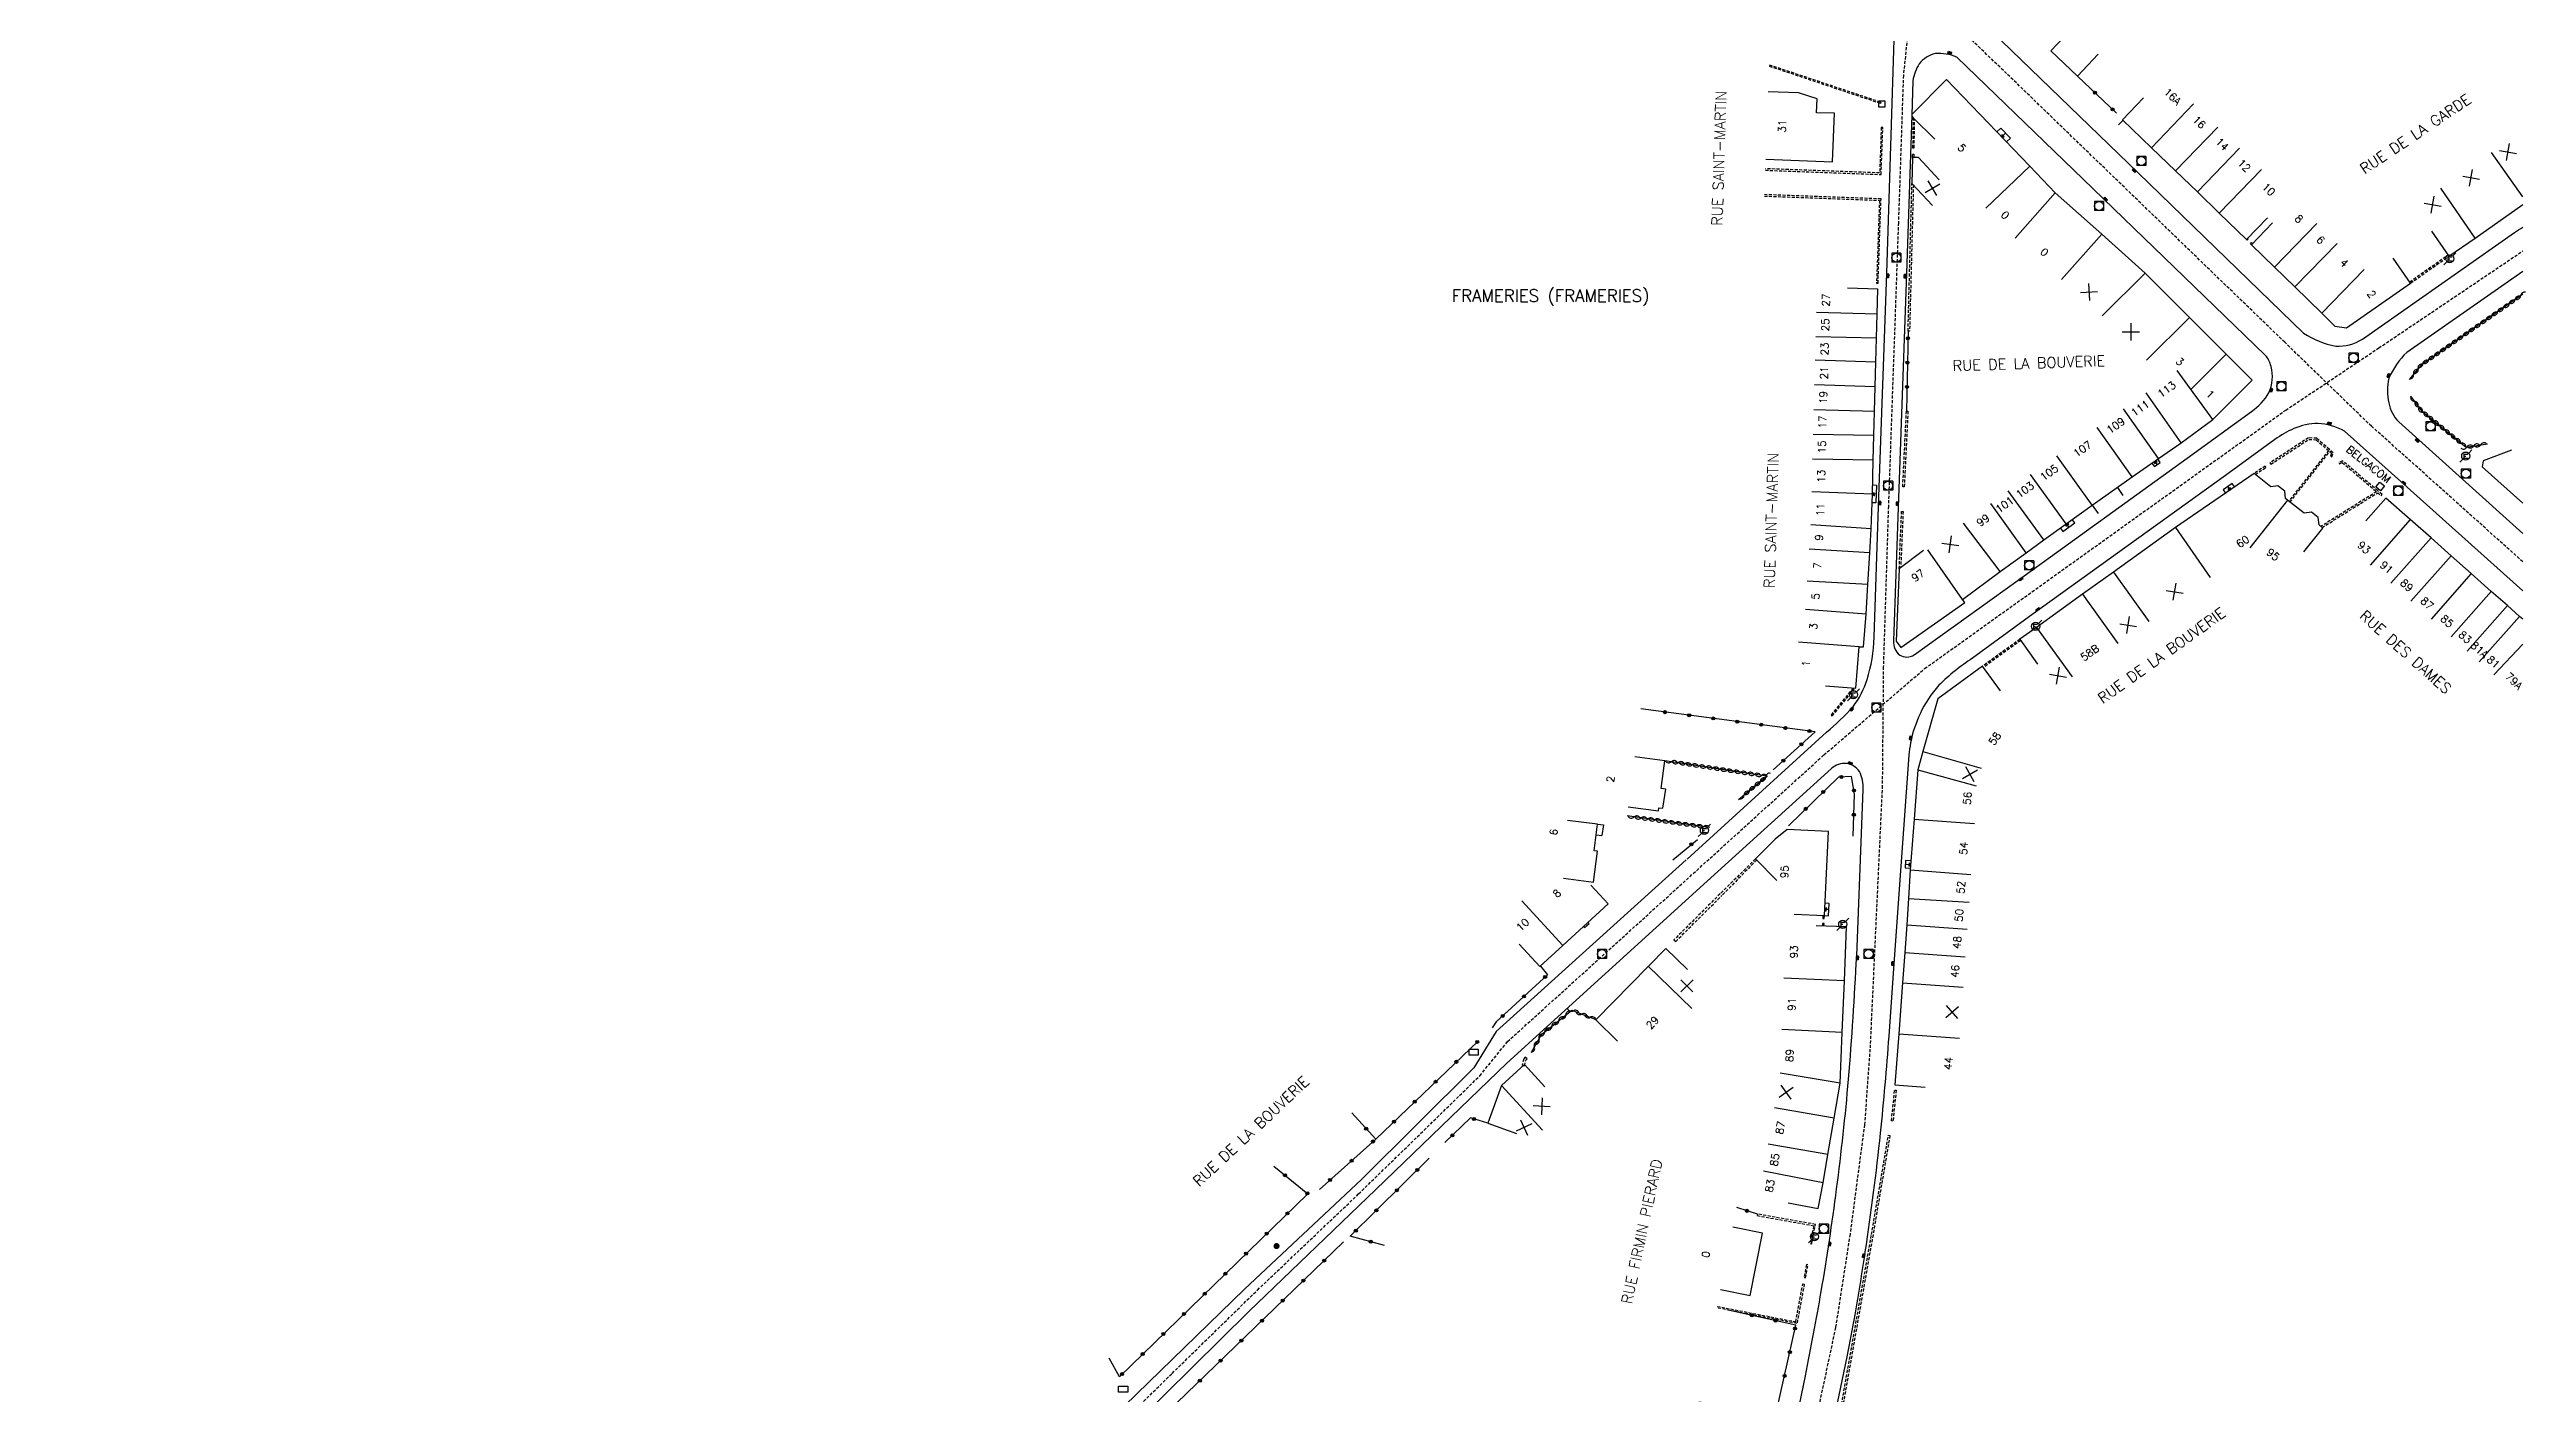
# Model space of a CAD drawing. Header units: millimetres. Extents: x 115000 to 116001, y 121999 to 123001.
# Drawn here: x 115592.4 to 116000.6, y 122583.1 to 122804.6 of the extents above; entities that cross this region are included whole.
import ezdxf
from ezdxf.enums import TextEntityAlignment as Align

# ---------------------------------------------------------------- set-up
doc = ezdxf.new("R2010")
doc.units = ezdxf.units.MM
doc.linetypes.add('DASHED', pattern=[0.75, 0.5, -0.25])
doc.layers.get('0').update_dxf_attribs({"linetype": 'CONTINUOUS'})
for name, color, linetype in [('W0001', 6, 'DASHED'), ('W0008', 7, 'CONTINUOUS'), ('W0100', 7, 'CONTINUOUS'), ('W0105', 7, 'CONTINUOUS'), ('W0112', 1, 'DASHED'), ('W0310', 3, 'CONTINUOUS'), ('W0322', 7, 'CONTINUOUS'), ('W0334', 7, 'CONTINUOUS'), ('W0400', 7, 'CONTINUOUS'), ('W0420', 7, 'CONTINUOUS'), ('W0471', 7, 'CONTINUOUS'), ('W0980', 7, 'CONTINUOUS'), ('W0984', 7, 'CONTINUOUS'), ('W0989', 7, 'CONTINUOUS'), ('W0991', 7, 'CONTINUOUS'), ('W1102', 7, 'CONTINUOUS'), ('W1471', 7, 'CONTINUOUS'), ('W1473', 7, 'CONTINUOUS')]:
    doc.layers.add(name, color=color, linetype=linetype)
doc.styles.get("Standard").update_dxf_attribs({"font": 'romans.shx', "width": 0.85})

# ---------------------------------------------------------------- blocks, each defined once
blk = doc.blocks.new('t310o')
at = {"color": 0, "linetype": 'Continuous'}
for centre, start, end in [((-0.5, 0.38), 216.8699, 323.1304), ((0.5, -0.37), 36.8699, 143.1303)]:
    blk.add_arc(centre, 0.625, start, end, dxfattribs=at)
blk = doc.blocks.new('t322o')
at = {"color": 0, "linetype": 'Continuous'}
for radius in [0.25, 0.15]:
    blk.add_circle((0, 0), radius, dxfattribs=at)
blk = doc.blocks.new('t991o')
at = {"color": 0, "linetype": 'Continuous'}
for p, q in [((-1, 1), (1, -1)), ((-1, -1), (1, 1))]:
    blk.add_line(p, q, dxfattribs=at)
blk = doc.blocks.new('t112o')
at = {"color": 0, "linetype": 'Continuous'}
for p, q in [((-0.5, 0.5), (0.5, 0.5)), ((-0.5, -0.5), (-0.5, 0.5)), ((0.5, 0.5), (0.5, -0.5)), ((0.5, -0.5), (-0.5, -0.5))]:
    blk.add_line(p, q, dxfattribs=at)
blk = doc.blocks.new('T400')
for p, q in [((-0.15, 0.3), (0.15, 0.3)), ((-0.15, -0.25), (-0.15, 0.3)), ((-0.15, 0.15), (0.15, 0.15)), ((-0.15, 0), (0.15, 0)), ((0.15, 0.3), (0.15, -0.25)), ((-0.15, -0.15), (0.15, -0.15)), ((-0.15, -0.25), (-0.15, -0.3)), ((-0.15, -0.3), (0.15, -0.3)), ((0.15, -0.3), (0.15, -0.25))]:
    blk.add_line(p, q)
blk = doc.blocks.new('T420')
for p, q in [((0.75, 0.75), (-0.75, 0.75)), ((-0.75, 0.75), (-0.75, -0.75)), ((0.75, 0.75), (0.75, -0.75)), ((0.75, -0.75), (-0.75, -0.75))]:
    blk.add_line(p, q)
blk.add_ellipse((0, 0), major_axis=(-0.53, 0.53), ratio=1, start_param=3.926991, end_param=10.210176)
blk = doc.blocks.new('T471')
for p, q in [((-0.333334, 0.333334), (-0.333334, -0.333334)), ((-0.333334, 0.333334), (0.333334, 0.333334)), ((-0.333334, 0), (0, 0)), ((0.500001, 0.500001), (1.000002, 1.000002)), ((-0.500001, -0.500001), (-1.000002, -1.000002)), ((-0.333334, -0.333334), (0.333334, -0.333334))]:
    blk.add_line(p, q)
blk.add_ellipse((0, 0), major_axis=(0.471405, 0.471405), ratio=1, start_param=5.4977871438, end_param=11.780972451)
blk = doc.blocks.new('T1471')
at = {"color": 0, "linetype": 'Continuous', "flags": 128}
blk.add_lwpolyline([(-0.75, -0.5), (-0.75, 0.5), (0.75, 0.5), (0.75, -0.5), (-0.75, -0.5)], dxfattribs=at)
blk = doc.blocks.new('T1473')
at = {"color": 0, "linetype": 'Continuous', "const_width": 0.5, "flags": 128}
blk.add_lwpolyline([(-0.25, 0, 1), (0.25, 0, 1)], format="xyb", close=True, dxfattribs=at)

msp = doc.modelspace()

# ---------------------------------------------------------------- linework, layer by layer
at = {"layer": 'W0001'}
for points in [[(116000, 122720.2), (115975.06, 122742.53), (115960.77, 122756.36), (115914.41, 122801.15), (115892.24, 122822.39), (115880.1, 122835.53)], [(115903.44, 122811.66), (115902.41, 122810.58), (115898.56, 122806.46), (115897.92, 122800.32), (115897.1, 122776.05), (115895.45, 122729.35), (115894.62, 122702.88), (115894.44, 122683.28), (115892.42, 122639.87), (115891.51, 122627.42), (115889.13, 122609.38), (115886.74, 122593.99), (115874.56, 122536.94)], [(115863.86, 122669.33), (115884.82, 122688.36), (115901.43, 122702.58), (115960.94, 122745.18), (115976.27, 122755.42), (116000, 122771.4)], [(115592.41, 122356.65), (115598.6, 122365.23), (115621.79, 122400.26), (115640.06, 122427.72), (115659.45, 122456.34), (115672.35, 122474.65), (115683.43, 122489.3), (115691.14, 122499.22), (115696.86, 122506.06), (115703.11, 122512.82), (115710.2, 122520.07), (115721.57, 122531.32), (115743.32, 122552.98), (115760.92, 122570.29), (115777.41, 122586.45), (115791.47, 122600.18), (115808.14, 122616.02), (115816.75, 122624.39), (115828.13, 122635.5), (115832.69, 122641.12), (115863.86, 122669.33)]]:
    msp.add_lwpolyline(points, dxfattribs=at)
at = {"layer": 'W0008', "flags": 128}
for points in [[(115882.85, 122837.85, 0.0092), (115888.68, 122831.14, 0.0125), (115897.14, 122822.46), (115897.14, 122822.46), (115904.44, 122815.4), (115936.61, 122784.28), (115963.89, 122757.85, 0.0995), (115969.18, 122755.74, 0.1623), (115973.56, 122756.89), (115998.64, 122774.42, -0.002338), (116000, 122775.35, -0.0022)], [(115862.3, 122671.18), (115885.25, 122692.13, 0.0419), (115889.63, 122696.31, 0.0862), (115891.95, 122700.77, 0.0714), (115893.09, 122707.74), (115893.89, 122730.92), (115895.19, 122767.75), (115896.54, 122809.71), (115896.54, 122809.71, 0.1044), (115895.74, 122813.59, 0.0722), (115893.13, 122816.47), (115890.23, 122819.32, -0.0129), (115883.93, 122825.85, -0.00667), (115877.38, 122833.25)], [(116000, 122768.01), (115980.87, 122754.69, 0.09), (115977.94, 122750.44, 0.1243), (115977.93, 122746.36, 0.1514), (115979.57, 122743.24), (116000, 122724.86)], [(116000, 122715.41), (115979.92, 122733.42), (115970.61, 122741.69, 0.1177), (115966.24, 122742.98, 0.0983), (115962.28, 122742.15, 0.0439), (115959.16, 122740.34), (115959.16, 122740.34), (115951.01, 122734.4), (115919.34, 122711.59), (115909.29, 122704.3, 0.0482), (115903.79, 122699.85, 0.0782), (115900.67, 122695.14, 0.0622), (115899.12, 122690.37, 0.0132), (115898.8, 122688.33), (115898.8, 122688.33), (115897.5, 122670.05), (115896.29, 122653.15), (115896.29, 122653.15), (115895.52, 122642.03, -0.006), (115894.11, 122626.01, -0.0113), (115891.59, 122606.5, -0.0063), (115889.91, 122596.11, -0.0076), (115888.59, 122589.17), (115883.08, 122562.59)], [(115877.72, 122566.39), (115881.81, 122586.07, 0.0049), (115884.38, 122599.92, 0.0102), (115886.92, 122616.84, 0.011), (115888.89, 122634.91, 0.0072), (115890.23, 122655.25), (115890.23, 122655.25), (115891.28, 122682.65, 0.1425), (115890.67, 122685.64, 0.2091), (115888.54, 122686.93, 0.2117), (115886.09, 122686.14), (115865.61, 122667.58), (115865.61, 122667.58)]]:
    msp.add_lwpolyline(points, format="xyb", dxfattribs=at)
msp.add_lwpolyline([(115955.28, 122744.94, 0.1063), (115958.17, 122748.04, 0.1715), (115958.51, 122752.38, 0.1417), (115957.57, 122754.24), (115929.22, 122781.64), (115929.22, 122781.64), (115906.71, 122803.36, 0.1234), (115903.19, 122803.92, 0.1847), (115900.54, 122802.23, 0.098), (115899.46, 122799.43), (115899.46, 122799.43), (115899.3, 122793.77), (115898.44, 122767.75), (115897.08, 122729.11), (115896.3, 122707.18, 0.2507), (115897.34, 122704.82, 0.2867), (115899.69, 122704.85), (115916.86, 122717.18), (115944.68, 122737.26), (115944.68, 122737.26)], format="xyb", close=True, dxfattribs=at)
at = {"layer": 'W0008'}
for points in [[(115862.11, 122671.07), (115830.79, 122642.81), (115827.16, 122636.79), (115808.6, 122618.4), (115789.33, 122600.31), (115745.79, 122558)], [(115865.61, 122667.58), (115832.57, 122637.58), (115810.97, 122616.78), (115790.05, 122596.65), (115748.41, 122555.5)]]:
    msp.add_lwpolyline(points, dxfattribs=at)
at = {"layer": 'W0100'}
for p, q in [((115847.52, 122676.95), (115842.56, 122677.58)), ((115858.76, 122656.49), (115847.25, 122644.71)), ((115862.33, 122653), (115858.76, 122656.49)), ((115850.83, 122641.22), (115847.25, 122644.71))]:
    msp.add_line(p, q, dxfattribs=at)
at = {"layer": 'W0100', "flags": 128}
for points in [[(115925.68, 122808), (115922.24, 122804.38), (115926.6, 122800.23), (115926.6, 122800.23), (115930.04, 122803.86)], [(115875.25, 122786.54), (115886.23, 122786.1), (115886.56, 122794.09), (115883.63, 122794.16), (115883.71, 122796.46), (115880.66, 122797.44), (115880.66, 122797.44), (115875.66, 122797.63)], [(115937.47, 122796.63), (115934.01, 122793.02), (115938.81, 122788.42), (115942.78, 122784.59), (115946.37, 122781.13), (115949.95, 122777.65), (115954.45, 122773.27), (115954.45, 122773.27), (115957.94, 122776.85)], [(115903.8, 122783.11), (115900.41, 122786.79), (115899.41, 122786.8), (115899.33, 122782.54), (115899.33, 122782.54), (115902.72, 122778.87)], [(115984.97, 122774.66), (115987.81, 122770.54), (115992.15, 122773.54), (116000, 122779.05)], [(115958.78, 122776.03), (115955.3, 122772.44), (115959.09, 122768.76), (115962.44, 122765.49), (115966.88, 122761.18), (115969.05, 122759.04), (115970.97, 122758.73), (115981.51, 122766.12), (115981.51, 122766.12), (115978.64, 122770.21)], [(115885.1, 122699.74), (115890.09, 122699.35), (115890.62, 122706.17), (115891.36, 122706.18), (115891.79, 122711.54), (115892.07, 122716.45), (115892.39, 122721.66), (115892.64, 122725.62), (115892.84, 122731.34), (115892.95, 122736.91), (115893.03, 122740.97), (115893.15, 122744.94), (115893.29, 122749.02), (115893.4, 122753.1), (115893.49, 122757.02), (115893.6, 122761), (115893.72, 122765.1), (115893.72, 122765.1), (115888.72, 122765.25)], [(115938.88, 122736.45), (115939.29, 122735.87), (115940.24, 122736.57), (115940.24, 122736.57), (115939.85, 122737.13)], [(115998.13, 122738.58), (115993.45, 122736.83), (115993.3, 122735.85), (116000, 122729.87)], [(115963.92, 122721.82), (115967.05, 122725.72), (115966.42, 122726.25), (115966.28, 122727.46), (115965.18, 122728.34), (115963.98, 122728.18), (115961.25, 122730.33), (115960.89, 122730.62), (115960.76, 122731.84), (115959.66, 122732.71), (115958.47, 122732.56), (115958.47, 122732.56), (115955.72, 122734.74), (115942.79, 122725.82), (115932.57, 122718.5), (115927.46, 122714.83), (115919.88, 122709.36), (115917.12, 122707.42), (115917.12, 122707.42), (115920, 122703.33)], [(115952.5, 122732.52), (115952.12, 122733.07), (115950.65, 122732.04), (115950.65, 122732.04), (115951.03, 122731.5)], [(116000, 122710.72), (115999.48, 122711.18), (115997.47, 122712.96), (115994.81, 122715.31), (115991.52, 122718.23), (115988.21, 122721.17), (115984.89, 122724.12), (115981.45, 122727.15), (115977.45, 122730.68), (115977.45, 122730.68), (115974.15, 122726.93)], [(115913.91, 122698.92), (115910.97, 122702.97), (115903.61, 122697.62), (115901.11, 122688.93), (115900.29, 122685.9), (115899.69, 122677.79), (115899.06, 122669.42), (115898.78, 122664.72), (115898.47, 122660.34), (115898.14, 122655.82), (115897.78, 122650.81), (115897.19, 122642.38), (115896.54, 122633.98), (115896.54, 122633.98), (115901.53, 122633.59)], [(115879.91, 122662.12), (115884.9, 122661.88), (115885.57, 122675.72), (115878.79, 122676.06), (115876.8, 122674.47), (115873.55, 122671.22), (115873.55, 122671.22), (115877.08, 122667.69)], [(115899.17, 122670.89), (115898.29, 122670.95), (115898.22, 122669.76), (115898.22, 122669.76), (115899.09, 122669.7)], [(115884.9, 122661.91), (115885.59, 122661.87), (115885.67, 122663.88), (115885.67, 122663.88), (115885, 122663.92)], [(115878.95, 122614.57), (115883.86, 122613.62), (115884.69, 122617.87), (115885.49, 122622.5), (115886.52, 122628.5), (115887.48, 122634.26), (115887.86, 122642.65), (115888.22, 122651.16), (115888.54, 122660.03), (115888.54, 122660.03), (115883.55, 122660.22)], [(115867.79, 122600.25), (115872.7, 122599.29), (115874.71, 122609.55), (115874.71, 122609.55), (115869.81, 122610.52)]]:
    msp.add_lwpolyline(points, dxfattribs=at)
msp.add_lwpolyline([(115901.24, 122722.03), (115897.24, 122719.04), (115896.76, 122707.12), (115897.51, 122706.06), (115908.03, 122713.46), (115907.69, 122713.95), (115913.85, 122718.58), (115918.17, 122721.68), (115921.09, 122723.82), (115924.73, 122726.43), (115929.05, 122729.51), (115935.64, 122734.18), (115939.96, 122737.21), (115943.68, 122739.81), (115948.93, 122743.62), (115948.93, 122743.62), (115955.4, 122750.12), (115951.12, 122754.39), (115945.09, 122760.45), (115937.76, 122767.77), (115930.65, 122774.16), (115922.95, 122780.98), (115918.74, 122785.38), (115905.05, 122799.66), (115905.05, 122799.66), (115899.37, 122793.96, 0.1089), (115899.31, 122793.77, 0.1513), (115899.39, 122793.57), (115899.55, 122793.36), (115899.55, 122793.36), (115903.09, 122789.83)], format="xyb", dxfattribs=at)
at = {"layer": 'W0100'}
for points in [[(115913.32, 122791.03), (115913.96, 122791.64), (115913.96, 122791.64), (115915.59, 122789.99), (115914.93, 122789.36)], [(115914.77, 122790.82), (115914.13, 122790.2), (115914.52, 122790.19), (115914.13, 122790.6), (115914.13, 122790.2)], [(115939.77, 122736.22), (115939.36, 122736.79), (115939.29, 122736.4), (115939.76, 122736.72), (115939.36, 122736.79)], [(115892.87, 122732.85), (115893.48, 122732.84), (115893.48, 122732.84), (115893.41, 122729.89), (115892.79, 122729.91)], [(115893.44, 122731.36), (115892.84, 122731.34), (115893.14, 122731.07), (115893.11, 122731.63), (115892.84, 122731.34)], [(115951.38, 122732.56), (115951.76, 122732.01), (115951.84, 122732.4), (115951.37, 122732.08), (115951.76, 122732.01)], [(115923.79, 122725.75), (115924.19, 122725.19), (115926.17, 122726.6), (115926.17, 122726.6), (115925.76, 122727.17)], [(115925.18, 122725.89), (115924.78, 122726.46), (115924.71, 122726.06), (115925.17, 122726.39), (115924.78, 122726.46)], [(115852.59, 122679.79), (115857.55, 122679.15), (115857.62, 122679.66), (115858.28, 122679.57), (115858.77, 122682.73), (115858.03, 122682.82), (115858.62, 122687.41), (115853.66, 122688.05)], [(115841.9, 122668.04), (115846.86, 122667.41), (115847.5, 122672.48), (115846.97, 122672.58), (115847.52, 122676.95)], [(115898.26, 122670.36), (115899.13, 122670.29), (115898.87, 122670.6), (115898.83, 122670.03), (115899.13, 122670.29)], [(115834.63, 122657.16), (115838.02, 122653.48), (115841.82, 122656.97), (115849.27, 122663.8), (115846.39, 122666.89)], [(115885.63, 122662.88), (115884.95, 122662.91), (115885.22, 122662.62), (115885.25, 122663.18), (115884.95, 122662.91)], [(115838.85, 122633.67), (115835.46, 122637.35), (115831.69, 122633.87), (115829.46, 122627.69), (115834.16, 122625.99)]]:
    msp.add_lwpolyline(points, dxfattribs=at)
msp.add_lwpolyline([(115975.79, 122732.52), (115976.45, 122733.3), (115977.23, 122732.68), (115976.58, 122731.89)], close=True, dxfattribs=at)
at = {"layer": 'W0105'}
for p, q in [((115847.3, 122675.22), (115848.24, 122675.11)), ((115847.52, 122676.96), (115848.48, 122676.84)), ((115848.48, 122676.84), (115848.24, 122675.11)), ((115845.23, 122660.09), (115845.4, 122659.9)), ((115845.4, 122659.9), (115846.13, 122660.59)), ((115845.96, 122660.77), (115846.13, 122660.59))]:
    msp.add_line(p, q, dxfattribs=at)
at = {"layer": 'W0112'}
for p, q in [((115981.36, 122766.33), (115987.67, 122770.75)), ((115981.51, 122766.12), (115987.81, 122770.54)), ((115975.9, 122731.74), (115966.72, 122726)), ((115917.12, 122707.42), (115910.97, 122702.97)), ((115917.26, 122707.22), (115911.12, 122702.76)), ((115873.55, 122671.22), (115867.72, 122665.47)), ((115873.73, 122671.04), (115868.01, 122665.18)), ((115867.72, 122665.47), (115860.12, 122657.9)), ((115860.4, 122657.62), (115868.01, 122665.18)), ((115860.12, 122657.9), (115860.4, 122657.62)), ((115835.35, 122638.26), (115835.1, 122637.25)), ((115835.62, 122638.54), (115835.35, 122638.26))]:
    msp.add_line(p, q, dxfattribs=at)
for points in [[(115875.83, 122802.09), (115894.21, 122795.95), (115894.13, 122795.71), (115875.82, 122801.83)], [(115899.54, 122793.38), (115899.44, 122788.4), (115899.69, 122788.39), (115899.79, 122793.13)], [(115875.18, 122784.71), (115894.25, 122784), (115894.53, 122791.74), (115894.28, 122791.75), (115894.01, 122784.26), (115875.19, 122784.96)], [(115899.41, 122786.8), (115899.42, 122787.35), (115899.67, 122787.35), (115899.66, 122786.8)], [(115875.02, 122780.44), (115893.98, 122779.74), (115893.5, 122766.11), (115893.75, 122766.1), (115894.24, 122779.98), (115875.03, 122780.69)], [(115899.57, 122782.29), (115898.94, 122758.2), (115898.69, 122758.2), (115899.33, 122782.54)], [(115954.62, 122773.45), (115954.73, 122773.35), (115954.57, 122773.16), (115954.45, 122773.27)], [(115955.3, 122772.44), (115955.14, 122772.6), (115955.31, 122772.78), (115955.47, 122772.63)], [(115961.63, 122730.03), (115968.18, 122738.34), (115968.46, 122738.07), (115968.3, 122737.57), (115968.54, 122737.5), (115968.75, 122738.14), (115968.15, 122738.71), (115966.04, 122740.53), (115964.67, 122740.62), (115958.34, 122736.47), (115958.48, 122736.26), (115964.74, 122740.36), (115965.94, 122740.29), (115967.99, 122738.53), (115968, 122738.51), (115961.44, 122730.18)], [(115955.92, 122734.57), (115957.7, 122735.75), (115957.56, 122735.95), (115955.72, 122734.74)], [(115966.92, 122725.83), (115976.09, 122731.57), (115976.64, 122731.08), (115976.8, 122731.26), (115976.12, 122731.88), (115970.29, 122736.83), (115969.69, 122736.53), (115969.8, 122736.31), (115970.25, 122736.53), (115975.9, 122731.74)], [(115897.24, 122719.04), (115897.62, 122728.47), (115897.87, 122728.46), (115897.49, 122719.24)], [(115889.64, 122699.39), (115886, 122694.94), (115886.2, 122694.78), (115889.95, 122699.37)], [(115884.84, 122660.17), (115884.85, 122660.59), (115884.6, 122660.59), (115884.59, 122660.18)], [(115884.65, 122661.89), (115884.64, 122661.41), (115884.89, 122661.41), (115884.9, 122661.88)], [(115835.1, 122637.25), (115835.48, 122637.15), (115835.72, 122638.06)], [(115835.72, 122638.06), (115835.92, 122638.27), (115835.62, 122638.54)], [(115867.25, 122597.5), (115880.18, 122594.96), (115881.35, 122601.19), (115881.6, 122601.15), (115880.38, 122594.67), (115867.21, 122597.25)]]:
    msp.add_lwpolyline(points, dxfattribs=at)
for points in [[(115897.82, 122732.54), (115898.43, 122745.01), (115898.68, 122745), (115898.07, 122732.53)], [(115895.96, 122628.07), (115896.49, 122633.14), (115896.74, 122633.11), (115896.21, 122628.04)], [(115895.7, 122625.63), (115892.92, 122609.3), (115886.68, 122573.93), (115883.01, 122552.73), (115882.77, 122552.77), (115886.44, 122573.97), (115892.67, 122609.34), (115895.46, 122625.68)], [(115873.83, 122612.45), (115883.15, 122610.79), (115882.57, 122607.83), (115882.82, 122607.78), (115883.44, 122611), (115873.88, 122612.7)], [(115881.95, 122604.38), (115881.55, 122602.23), (115881.8, 122602.18), (115882.2, 122604.34)]]:
    msp.add_lwpolyline(points, close=True, dxfattribs=at)
at = {"layer": 'W0310', "flags": 128}
for points in [[(116000, 122764.28), (115983.24, 122752.61), (115981.26, 122750.21), (115981.26, 122750.21)], [(115981.52, 122747.47), (115983.31, 122745.05), (115990.68, 122739.06), (115994.18, 122739.65), (115994.18, 122739.65)], [(115870.77, 122681.03), (115875.43, 122684.85), (115875.43, 122684.85), (115858.62, 122687.41)], [(115865.55, 122676.45), (115852.4, 122678.3)]]:
    msp.add_lwpolyline(points, dxfattribs=at)
at = {"layer": 'W0310'}
msp.add_lwpolyline([(115836.62, 122639.38), (115838.31, 122642.28), (115843.26, 122646.29), (115847.26, 122644.75)], dxfattribs=at)
at = {"layer": 'W0322'}
msp.add_line((115810.99, 122625.02), (115807.01, 122629.39), dxfattribs=at)
at = {"layer": 'W0322', "flags": 128}
for points in [[(115926.6, 122800.23), (115933.06, 122794.11), (115933.06, 122794.11)], [(115898.69, 122758.2), (115898.43, 122745.01), (115898.43, 122745.01)], [(115876.48, 122685.89), (115883.38, 122692.17), (115854.68, 122695.93)], [(115889.64, 122674.96), (115889.87, 122681.9), (115889.36, 122684.83), (115887.22, 122684.7), (115878.97, 122676.69), (115878.97, 122676.69)], [(115859.93, 122671.06), (115863.98, 122674.45), (115863.98, 122674.45)], [(115873.88, 122612.7), (115870.45, 122613.78)], [(115864.19, 122581.74), (115876.98, 122579.94), (115880.2, 122594.4), (115880.2, 122594.4), (115869.03, 122596.89)]]:
    msp.add_lwpolyline(points, dxfattribs=at)
at = {"layer": 'W0322'}
for points in [[(115838.1, 122653.54), (115839.29, 122652.15), (115830.81, 122644.37), (115830.15, 122643.41)], [(115801.68, 122616.74), (115810.98, 122625.07), (115827.83, 122641.21)], [(115829.46, 122627.7), (115826.59, 122628.54), (115822.38, 122624.48)], [(115812.43, 122607.55), (115806.78, 122609.06), (115819.76, 122621.89)], [(115794.17, 122620.59), (115799.77, 122616.06), (115768.72, 122585.9), (115767.04, 122588.98)], [(115705.94, 122510.16), (115773.29, 122576.86), (115805.68, 122608.15)]]:
    msp.add_lwpolyline(points, dxfattribs=at)
at = {"layer": 'W0334', "flags": 128}
for points in [[(115934.08, 122792.9), (115933.38, 122792.19), (115933.38, 122792.19)], [(115934.16, 122731.13), (115933.27, 122732.41), (115933.27, 122732.41)], [(115929.05, 122729.51), (115930.05, 122728.14), (115930.05, 122728.14)]]:
    msp.add_lwpolyline(points, dxfattribs=at)
at = {"layer": 'W1102'}
for p, q in [((115938.81, 122788.42), (115945.73, 122795.65)), ((115942.78, 122784.59), (115949.73, 122791.78)), ((115918.74, 122785.38), (115911.51, 122778.47)), ((115946.37, 122781.13), (115953.3, 122788.34)), ((115949.95, 122777.65), (115956.92, 122784.82)), ((116000, 122780.32), (115994.85, 122787.65)), ((115922.95, 122780.98), (115916.32, 122773.49)), ((115992.15, 122773.54), (115986.47, 122781.77)), ((115930.65, 122774.16), (115923.96, 122766.72)), ((115959.09, 122768.76), (115966.06, 122775.93)), ((115962.44, 122765.49), (115969.42, 122772.65)), ((115966.88, 122761.18), (115973.84, 122768.36)), ((115937.76, 122767.77), (115930.69, 122760.69)), ((115893.6, 122761), (115883.6, 122761.26)), ((115945.09, 122760.45), (115938, 122753.39)), ((115893.49, 122757.02), (115883.49, 122757.25)), ((115893.4, 122753.1), (115883.41, 122753.39)), ((115951.12, 122754.39), (115945.32, 122748.59)), ((115893.29, 122749.02), (115883.29, 122749.35)), ((115943.68, 122739.81), (115937.95, 122748.01)), ((115948.93, 122743.62), (115943.05, 122751.71)), ((115893.15, 122744.94), (115883.16, 122745.25)), ((115939.96, 122737.21), (115934.21, 122745.39)), ((115893.03, 122740.97), (115883.03, 122741.18)), ((115935.64, 122734.18), (115929.87, 122742.34)), ((115892.95, 122736.91), (115882.95, 122737.1)), ((115929.05, 122729.51), (115923.24, 122737.65)), ((115892.84, 122731.34), (115882.85, 122731.69)), ((115921.09, 122723.82), (115915.19, 122731.88)), ((115924.73, 122726.43), (115918.9, 122734.55)), ((115918.17, 122721.68), (115912.34, 122729.8)), ((115961.25, 122730.33), (115955.03, 122722.5)), ((115892.64, 122725.62), (115882.66, 122726.26)), ((115913.85, 122718.58), (115907.85, 122726.57)), ((115942.79, 122725.82), (115948.47, 122717.59)), ((115981.45, 122727.15), (115974.84, 122719.65)), ((115984.89, 122724.12), (115978.24, 122716.66)), ((115892.39, 122721.66), (115882.41, 122722.26)), ((115907.69, 122713.95), (115901.94, 122722.13)), ((115988.21, 122721.17), (115981.57, 122713.68)), ((115892.07, 122716.45), (115882.09, 122717.02)), ((115932.57, 122718.5), (115938.39, 122710.37)), ((115991.52, 122718.23), (115984.88, 122710.75)), ((115994.81, 122715.31), (115988.18, 122707.83)), ((115891.79, 122711.54), (115881.82, 122712.34)), ((115927.46, 122714.83), (115933.29, 122706.71)), ((115997.47, 122712.96), (115990.85, 122705.46)), ((115999.48, 122711.18), (115992.83, 122703.71)), ((115890.62, 122706.17), (115880.65, 122706.94)), ((115919.88, 122709.36), (115925.73, 122701.25)), ((116000, 122706.61), (115995.23, 122701.58)), ((115901.11, 122688.93), (115910.72, 122686.17)), ((115900.29, 122685.9), (115909.93, 122683.27)), ((115899.69, 122677.79), (115909.66, 122677.06)), ((115899.06, 122669.42), (115909.04, 122668.67)), ((115841.82, 122656.97), (115835.05, 122664.33)), ((115898.78, 122664.72), (115908.76, 122664.11)), ((115898.47, 122660.34), (115908.45, 122659.64)), ((115898.14, 122655.82), (115908.12, 122655.09)), ((115863.04, 122646.57), (115855.89, 122653.56)), ((115888.22, 122651.16), (115878.23, 122651.58)), ((115897.78, 122650.81), (115907.75, 122650.08)), ((115887.86, 122642.65), (115877.87, 122643.11)), ((115897.19, 122642.38), (115907.17, 122641.68)), ((115831.69, 122633.87), (115838.46, 122626.52)), ((115887.48, 122634.26), (115877.62, 122635.91)), ((115886.52, 122628.5), (115876.66, 122630.19)), ((115885.49, 122622.5), (115875.64, 122624.22)), ((115884.69, 122617.87), (115874.87, 122619.77))]:
    msp.add_line(p, q, dxfattribs=at)

# ---------------------------------------------------------------- block references
at = {"layer": 'W0112', "rotation": 270.2885163617086}
msp.add_blockref('t112o', (115894.38, 122795.62), dxfattribs=at)
at = {"layer": 'W0310'}
for p, rotation in [((115998.7, 122763.37), 214.8507303902127), ((115999.64, 122764.03), 214.8507303902127), ((115993.01, 122759.41), 214.8507303902127), ((115993.96, 122760.07), 214.8507303902127), ((115994.9, 122760.73), 214.8507303902127), ((115995.85, 122761.39), 214.8507303902127), ((115996.8, 122762.05), 214.8507303902127), ((115997.75, 122762.71), 214.8507303902127), ((115987.32, 122755.45), 214.8507303902127), ((115988.27, 122756.11), 214.8507303902127), ((115989.22, 122756.77), 214.8507303902127), ((115990.16, 122757.43), 214.8507303902127), ((115991.11, 122758.09), 214.8507303902127), ((115992.06, 122758.75), 214.8507303902127), ((115981.99, 122751.1), 230.3483437982482), ((115982.73, 122751.99), 230.3483437982482), ((115983.53, 122752.81), 214.8507303902127), ((115984.48, 122753.47), 214.8507303902127), ((115985.43, 122754.13), 214.8507303902127), ((115986.37, 122754.79), 214.8507303902127), ((115982.14, 122746.63), 306.697444357019), ((115982.83, 122745.7), 306.697444357019), ((115983.58, 122744.84), 320.8856202384272), ((115984.47, 122744.11), 320.8856202384272), ((115985.37, 122743.38), 320.8856202384272), ((115986.27, 122742.65), 320.8856202384272), ((115987.16, 122741.92), 320.8856202384272), ((115988.06, 122741.19), 320.8856202384272), ((115988.96, 122740.46), 320.8856202384272), ((115989.85, 122739.74), 320.8856202384272), ((115991.9, 122739.27), 9.560716063379331), ((115993.04, 122739.46), 9.560716063379331), ((115990.77, 122739.08), 9.560716063379331), ((115859.69, 122687.25), 171.3165506834251), ((115860.83, 122687.08), 171.3165506834251), ((115861.97, 122686.9), 171.3165506834251), ((115863.12, 122686.73), 171.3165506834251), ((115864.26, 122686.55), 171.3165506834251), ((115865.4, 122686.38), 171.3165506834251), ((115866.54, 122686.2), 171.3165506834251), ((115867.68, 122686.03), 171.3165506834251), ((115868.82, 122685.85), 171.3165506834251), ((115869.97, 122685.68), 171.3165506834251), ((115871.11, 122685.51), 171.3165506834251), ((115871.67, 122681.76), 39.31250489590336), ((115872.25, 122685.33), 171.3165506834251), ((115872.56, 122682.49), 39.31250489590336), ((115873.39, 122685.16), 171.3165506834251), ((115873.45, 122683.23), 39.31250489590336), ((115874.35, 122683.96), 39.31250489590336), ((115874.53, 122684.98), 171.3165506834251), ((115875.24, 122684.69), 39.31250489590336), ((115853.54, 122678.14), 171.9664890113952), ((115854.69, 122677.98), 171.9664890113952), ((115855.83, 122677.82), 171.9664890113952), ((115856.97, 122677.66), 171.9664890113952), ((115858.12, 122677.49), 171.9664890113952), ((115859.26, 122677.33), 171.9664890113952), ((115860.41, 122677.17), 171.9664890113952), ((115861.55, 122677.01), 171.9664890113952), ((115862.69, 122676.85), 171.9664890113952), ((115863.84, 122676.69), 171.9664890113952), ((115864.98, 122676.53), 171.9664890113952), ((115842.31, 122645.52), 39.01502952702683), ((115843.51, 122646.2), 338.8830129450178), ((115844.91, 122645.66), 338.8830129450178), ((115846.31, 122645.12), 338.8830129450178), ((115837.88, 122641.54), 59.70659317618461), ((115838.81, 122642.68), 39.01502952702683), ((115839.98, 122643.63), 39.01502952702683), ((115841.14, 122644.57), 39.01502952702683), ((115837.12, 122640.24), 59.70659317618461)]:
    msp.add_blockref('t310o', p, dxfattribs=dict(at, rotation=rotation))
at = {"layer": 'W0322'}
for p, rotation in [((115929.5, 122797.48), 316.5656305466655), ((115932.4, 122794.73), 316.5656305466655), ((115898.67, 122757.01), 268.8855685072198), ((115898.59, 122753.01), 268.8855685072198), ((115898.51, 122749.01), 268.8855685072198), ((115858.65, 122695.41), 172.5322235722583), ((115862.62, 122694.89), 172.5322235722583), ((115866.58, 122694.37), 172.5322235722583), ((115870.55, 122693.85), 172.5322235722583), ((115874.51, 122693.33), 172.5322235722583), ((115878.48, 122692.81), 172.5322235722583), ((115882.45, 122692.29), 172.5322235722583), ((115878.16, 122687.42), 42.30500627722328), ((115881.12, 122690.11), 42.30500627722328), ((115884.71, 122682.26), 224.1271098741178), ((115887.72, 122684.73), 183.4962888648546), ((115889.77, 122682.5), 99.97368560447852), ((115881.84, 122679.48), 224.1271098741178), ((115889.76, 122678.51), 88.11452911578714), ((115863, 122673.63), 39.92591304949016), ((115838.89, 122651.79), 222.5457340638318), ((115831.9, 122645.36), 222.5457340638318), ((115835.39, 122648.57), 222.5457340638318), ((115824.26, 122637.79), 43.77776978998739), ((115827.69, 122641.08), 43.77776978998739), ((115820.83, 122634.51), 43.77776978998739), ((115817.4, 122631.22), 43.77776978998739), ((115809.39, 122626.77), 132.2762375160129), ((115813.98, 122627.93), 43.77776978998739), ((115823.61, 122625.67), 223.9259019151968), ((115827.18, 122628.37), 163.6753991762116), ((115806.99, 122621.49), 41.84287884962313), ((115810.53, 122624.66), 41.84287884962313), ((115796.02, 122619.1), 321.0358063926174), ((115803.45, 122618.33), 41.84287884962313), ((115817.82, 122619.98), 44.66927876322328), ((115796.42, 122612.81), 224.1689244859989), ((115799.71, 122616.11), 321.0358063926174), ((115811.07, 122613.3), 44.66927876322328), ((115814.45, 122616.64), 44.66927876322328), ((115872.16, 122613.24), 167.4341173400078), ((115793.01, 122609.5), 224.1689244859989), ((115807.69, 122609.96), 44.66927876322328), ((115789.61, 122606.19), 224.1689244859989), ((115802.48, 122605.05), 44.00514639199453), ((115810.14, 122608.16), 165.0800461573471), ((115786.2, 122602.88), 224.1689244859989), ((115799.06, 122601.75), 44.00514639199453), ((115782.79, 122599.57), 224.1689244859989), ((115795.65, 122598.45), 44.00514639199453), ((115775.98, 122592.95), 224.1689244859989), ((115779.39, 122596.26), 224.1689244859989), ((115792.23, 122595.15), 44.00514639199453), ((115872.94, 122596.02), 167.4341173400078), ((115876.84, 122595.15), 167.4341173400078), ((115880.08, 122593.86), 77.43411734005058), ((115772.57, 122589.64), 224.1689244859989), ((115785.4, 122588.55), 44.00514639199453), ((115788.81, 122591.85), 44.00514639199453), ((115879.21, 122589.96), 77.43411734005058), ((115769.16, 122586.33), 224.1689244859989), ((115781.98, 122585.25), 44.00514639199453), ((115878.34, 122586.05), 77.43411734005058)]:
    msp.add_blockref('t322o', p, dxfattribs=dict(at, rotation=rotation))
at = {"layer": 'W0400'}
for p, rotation in [((115905.58, 122804.07), 72.17061677858146), ((115935.95, 122784.67), 44.40708898215687), ((115931.25, 122779.93), 46.5307703851194), ((115895.35, 122767.27), 177.8781030646913), ((115898.21, 122767.22), 180), ((115958.55, 122748.44), 163.685414276065), ((115977.88, 122750.89), 345.8371339178328), ((115968.16, 122743.03), 76.42357634941646), ((115982.61, 122740.17), 227.596152294371), ((115980.43, 122733.15), 47.94072657636769), ((115894.02, 122729.85), 176.8902723525397), ((115896.93, 122729.74), 177.5816018898917), ((115917.34, 122717.36), 122.6855880521373), ((115920.08, 122712.33), 126.0119873505129), ((115889.39, 122695.87), 137.9626527048476), ((115899.13, 122691.16), 347.8941944677494), ((115889.18, 122687.02), 68.91612125038901), ((115890.36, 122654.89), 176.5154791636663), ((115896.17, 122653.96), 176.709220702888), ((115885.79, 122607.74), 170.0326727242472), ((115891.37, 122605.8), 171.7376883111602)]:
    msp.add_blockref('T400', p, dxfattribs=dict(at, rotation=rotation))
at = {"layer": 'W0420'}
for p in [(115937.13, 122786.21), (115930.17, 122778.8), (115896.78, 122770.3), (115972.1, 122753.8), (115960.22, 122749.11), (115984.8, 122742.5), (115990.62, 122734.72), (115895.41, 122732.72), (115979.47, 122731.88), (115918.66, 122719.59), (115893.46, 122696.15), (115848.24, 122655.55), (115892.18, 122655.55), (115884.81, 122610.28)]:
    msp.add_blockref('T420', p, dxfattribs=at)
at = {"layer": 'W0471'}
for p in [(115987.97, 122770.12), (115990.6, 122737.61), (115919.72, 122709.55), (115889.7, 122698.28), (115865.13, 122675.93), (115887.93, 122660.45), (115883.27, 122608.97)]:
    msp.add_blockref('T471', p, dxfattribs=at)
at = {"layer": 'W0991'}
for p, rotation in [((115997.56, 122787.72), 34.88647319011687), ((115991.49, 122783.46), 35.0759592996767), ((115902.72, 122781.74), 75.72118008263678), ((115985.16, 122779.04), 34.59379990591132), ((115928.52, 122764.64), 318.0392423147778), ((115935.42, 122758.09), 315.0500734518761), ((115905.67, 122723.06), 36.89294164336254), ((115942.63, 122715.25), 35.59942639192989), ((115934.97, 122709.76), 35.67189784595202), ((115923.39, 122701.44), 35.08992333350547), ((115908.9, 122685.18), 74.74328233021558), ((115862.25, 122650.32), 269.7065132774105), ((115905.96, 122646), 86.00998395819828), ((115878.62, 122632.79), 80.48879130829575), ((115838.32, 122630.46), 222.6237163950326), ((115835.4, 122626.98), 250.1626653905541)]:
    msp.add_blockref('t991o', p, dxfattribs=dict(at, rotation=rotation))
at = {"layer": 'W1471'}
for p in [(115827.1, 122639.37), (115769.34, 122583.85)]:
    msp.add_blockref('T1471', p, dxfattribs=at)
at = {"layer": 'W1473'}
msp.add_blockref('T1473', (115794.62, 122607.43), dxfattribs=at)

# ---------------------------------------------------------------- texts
at = {"layer": 'W0980'}
msp.add_text('FRAMERIES (FRAMERIES)', height=2, dxfattribs=at).set_placement((115839.78, 122763.9), align=Align.MIDDLE)
at = {"layer": 'W0984'}
msp.add_text('BELGACOM', height=1.25, rotation=321.6616, dxfattribs=at).set_placement((115974.6, 122736.25), align=Align.MIDDLE)
at = {"layer": 'W0989'}
for s, rotation, p in [('RUE SAINT-MARTIN', 88.2157, (115867.54, 122786.68)), ('RUE DE LA GARDE', 33.9504, (115982.31, 122790.69)), ('RUE DE LA BOUVERIE', 1.9012, (115918.6, 122752.91)), ('RUE SAINT-MARTIN', 88.2157, (115876.15, 122726.99)), ('RUE DE LA BOUVERIE', 35.6001, (115940.48, 122704.76)), ('RUE DES DAMES', 318.1595, (115980.69, 122705.32)), ('RUE DE LA BOUVERIE', 43.1959, (115790.41, 122626.35)), ('RUE FIRMIN PIERARD', 77.936, (115854.83, 122609.84))]:
    msp.add_text(s, height=1.75, rotation=rotation, dxfattribs=at).set_placement(p, align=Align.MIDDLE)
at = {"layer": 'W0991'}
for s, rotation, p in [('16A', 316.2651, (115942.29, 122796.86)), ('31', 87.8653, (115877.94, 122791.96)), ('16', 315.98, (115946.7, 122792.62)), ('5', 313.7922, (115907.57, 122788.37)), ('14', 316.1385, (115950.47, 122788.99)), ('12', 315.7451, (115954.09, 122785.48)), ('10', 315.7542, (115958.13, 122781.55)), ('0', 313.6775, (115914.7, 122777.31)), ('8', 315.8316, (115963.12, 122776.7)), ('6', 315.7155, (115966.7, 122773.21)), ('0', 318.49, (115921.16, 122771.2)), ('4', 315.8334, (115970.58, 122769.43)), ('27', 88.2669, (115885.16, 122763.31)), ('2', 305.0305, (115975.09, 122764.28)), ('25', 88.5084, (115885.05, 122759.23)), ('23', 88.7035, (115884.95, 122755.25)), ('21', 88.3453, (115884.85, 122751.31)), ('3', 314.882, (115943.5, 122753.17)), ('19', 88.1369, (115884.72, 122747.26)), ('113', 35.9623, (115941.31, 122748.59)), ('1', 315.0502, (115948.48, 122747.8)), ('17', 88.2604, (115884.6, 122743.22)), ('109', 35.1096, (115932.91, 122742.65)), ('111', 34.931, (115936.95, 122745.48)), ('15', 88.813, (115884.49, 122739.12)), ('107', 35.2827, (115927.44, 122738.78)), ('105', 35.5391, (115921.95, 122734.89)), ('13', 88.8979, (115884.4, 122734.29)), ('103', 35.6806, (115917.95, 122732.03)), ('11', 88.0163, (115884.25, 122728.77)), ('99', 35.6785, (115911.06, 122727.03)), ('101', 36.2105, (115914.61, 122729.6)), ('9', 86.3101, (115884.03, 122724.19)), ('60', 34.6124, (115953.84, 122723.52)), ('93', 318.6463, (115973.84, 122722.54)), ('7', 86.5392, (115883.75, 122719.57)), ('95', 321.5073, (115958.86, 122721.37)), ('91', 318.591, (115977.55, 122719.26)), ('97', 35.1142, (115900.33, 122717.93)), ('89', 318.2805, (115980.89, 122716.3)), ('5', 86.7393, (115883.45, 122714.48)), ('87', 318.4653, (115984.23, 122713.34)), ('85', 318.409, (115987.52, 122710.41)), ('3', 85.432, (115883.11, 122709.53)), ('83', 318.4563, (115990.5, 122707.77)), ('81A', 318.6036, (115992.85, 122705.69)), ('1', 85.5467, (115881.88, 122703.42)), ('58B', 35.8084, (115928.64, 122705.2)), ('81', 318.3282, (115995.14, 122703.66)), ('79A', 316.5333, (115998.55, 122700.53)), ('58', 54.9154, (115913, 122691.06)), ('2', 82.6211, (115849.66, 122684.37)), ('56', 85.7954, (115908.47, 122681.22)), ('6', 82.7829, (115840.3, 122675.65)), ('54', 85.7273, (115907.85, 122672.97)), ('8', 42.5052, (115840.82, 122665.55)), ('95', 87.241, (115878.35, 122669.11)), ('52', 86.4956, (115907.4, 122666.55)), ('50', 85.9881, (115907.1, 122661.94)), ('10', 42.5776, (115835.18, 122660.38)), ('48', 85.849, (115906.78, 122657.46)), ('93', 87.9259, (115879.89, 122655.91)), ('46', 85.8508, (115906.44, 122652.7)), ('91', 87.5804, (115879.55, 122647.27)), ('29', 45.6717, (115856.58, 122644.25)), ('89', 87.4044, (115879.18, 122638.84)), ('44', 85.5882, (115905.34, 122637.52)), ('87', 80.3157, (115877.63, 122626.93)), ('85', 80.092, (115876.72, 122621.65)), ('83', 79.0373, (115875.93, 122617.36)), ('0', 78.9011, (115865.37, 122606.06))]:
    msp.add_text(s, height=1.25, rotation=rotation, dxfattribs=at).set_placement(p, align=Align.MIDDLE)

doc.saveas('drawing.dxf')
